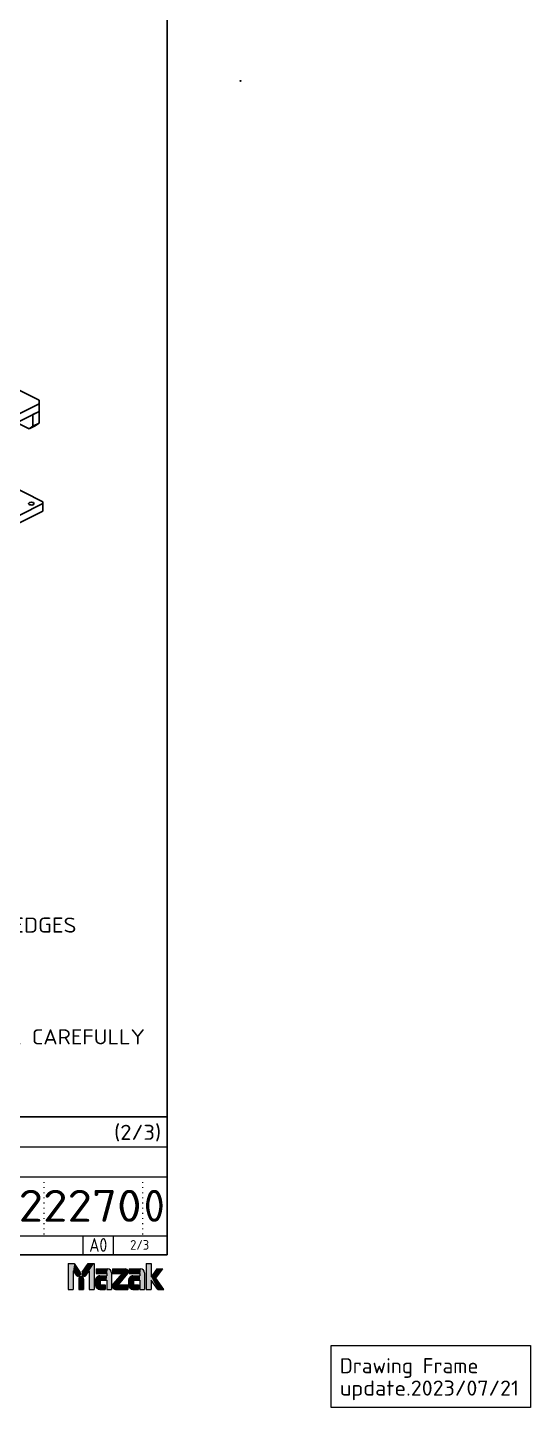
# Model space of a CAD drawing. Extents: x 0 to 1248, y -10 to 833.
# Drawn here: x 1131.6 to 1248.2, y -10.4 to 309.4 of the extents above; entities that cross this region are included whole.
import ezdxf
from ezdxf.enums import TextEntityAlignment as Align

# ---------------------------------------------------------------- set-up
doc = ezdxf.new("R2010")
doc.units = 0
doc.linetypes.add('DOT', pattern=[3.5, 0.5, -3])
doc.layers.get('0').update_dxf_attribs({"lineweight": 13})
doc.styles.get("Standard").update_dxf_attribs({"font": 'isocp.shx'})

msp = doc.modelspace()

# ---------------------------------------------------------------- linework, layer by layer
at = {"color": 7, "lineweight": 25}
for p, q in [((1164, 816), (1164, 25)), ((1134.2824, 223.0595), (1117.9305, 231.2355)), ((1134.2824, 222.1757), (1125.0016, 217.5353)), ((1134.2824, 222.1757), (1134.2824, 223.0595)), ((1134.2824, 222.1757), (1134.2824, 220.4436)), ((1134.2824, 220.4436), (1125.0016, 215.8032)), ((1129.0793, 217.8421), (1131.9843, 216.3896)), ((1132.8682, 219.7365), (1134.2824, 220.4436)), ((1132.8682, 217.0302), (1132.8682, 219.7365)), ((1132.8682, 217.0302), (1134.2824, 217.7373)), ((1134.2824, 217.7373), (1133.3985, 217.0967)), ((1134.2824, 217.7373), (1134.2824, 220.4436)), ((1131.9843, 216.3896), (1133.3985, 217.0967)), ((1132.8682, 217.0302), (1131.9843, 216.3896)), ((1126.3274, 203.9221), (1135.1663, 199.5027)), ((1135.1663, 199.0608), (1122.7919, 192.8736)), ((1135.1663, 199.5027), (1135.1663, 199.0608)), ((1135.1663, 199.0608), (1135.1663, 197.3287)), ((1135.1663, 197.3287), (1122.7919, 191.1415)), ((1005, 57), (1164, 57)), ((40, 25), (1164, 25))]:
    msp.add_line(p, q, dxfattribs=at)
at = {"color": 7, "lineweight": 13}
for p, q in [((1110, 50.0316), (1164, 50.0316)), ((1092, 43.0632), (1164, 43.0632)), ((1005, 29.4), (1164, 29.4)), ((1144.4576, 29.4), (1144.4576, 25)), ((1151.4404, 29.4), (1151.4404, 25))]:
    msp.add_line(p, q, dxfattribs=at)
at = {"color": 7, "linetype": 'DOT', "lineweight": 13, "ltscale": 0.34158}
for p, q in [((1135.3633, 43.0632), (1135.3633, 29.4)), ((1158.2724, 43.0632), (1158.2724, 29.4))]:
    msp.add_line(p, q, dxfattribs=at)
at = {"color": 20, "lineweight": 13}
for p, q in [((1141.0377, 23), (1142.4378, 23)), ((1141.0377, 23), (1141.0377, 17)), ((1142.4378, 23), (1143.8309, 20.9204)), ((1144.32, 20.9688), (1145.6775, 23)), ((1145.6775, 23), (1147.0778, 23)), ((1147.0778, 23), (1147.0778, 17)), ((1159.1244, 23), (1160.2705, 23)), ((1159.1244, 23), (1159.1244, 17)), ((1160.2705, 23), (1160.2705, 19.8989)), ((1142.1839, 21.3199), (1142.1838, 17)), ((1142.1839, 21.3199), (1142.8753, 20.2878)), ((1143.4847, 19.3933), (1143.4847, 17)), ((1144.6308, 19.3933), (1144.6308, 17)), ((1145.2305, 20.2738), (1145.9315, 21.3201)), ((1145.9315, 21.3201), (1145.9317, 17)), ((1147.5044, 21.7192), (1147.5044, 20.708)), ((1147.5044, 21.7192), (1150.201, 21.7192)), ((1147.5044, 20.708), (1149.965, 20.708)), ((1148.3808, 20.135), (1149.965, 20.135)), ((1149.965, 20.708), (1149.965, 20.135)), ((1151.0774, 20.8428), (1151.0774, 17)), ((1151.3445, 21.7192), (1154.3254, 21.7193)), ((1151.3445, 21.7192), (1151.3445, 20.708)), ((1151.3445, 20.708), (1153.6255, 20.708)), ((1151.4672, 18.2185), (1153.6255, 20.708)), ((1152.6871, 18.0112), (1154.8369, 20.6404)), ((1155.1844, 21.7192), (1155.1844, 20.708)), ((1155.1844, 21.7192), (1157.881, 21.7192)), ((1155.1844, 20.708), (1157.6451, 20.708)), ((1156.0608, 20.135), (1157.6451, 20.135)), ((1157.6451, 20.708), (1157.6451, 20.135)), ((1158.7574, 20.8428), (1158.7574, 17)), ((1161.6187, 21.7192), (1160.2705, 19.8989)), ((1161.3245, 19.6033), (1162.9918, 21.7192)), ((1163.2367, 17), (1161.3245, 19.6033)), ((1161.6187, 21.7192), (1162.9918, 21.7192)), ((1141.0377, 17), (1142.1838, 17)), ((1143.4847, 17), (1144.6308, 17)), ((1145.9317, 17), (1147.0778, 17)), ((1147.3695, 19.1238), (1147.3695, 18.0112)), ((1148.3808, 17), (1149.628, 17)), ((1148.4819, 19.1238), (1148.4819, 18.0112)), ((1148.4819, 19.1238), (1149.965, 19.1238)), ((1148.4819, 18.0112), (1149.628, 18.0112)), ((1149.628, 18.0112), (1149.628, 17)), ((1149.965, 19.1238), (1149.965, 17)), ((1149.965, 17), (1151.0774, 17)), ((1152.0055, 17.0002), (1154.85, 17)), ((1152.6871, 18.0112), (1154.85, 18.0112)), ((1154.85, 18.0112), (1154.85, 17)), ((1155.0496, 19.1238), (1155.0496, 18.0112)), ((1156.0608, 17), (1157.308, 17)), ((1156.1619, 19.1238), (1156.1619, 18.0112)), ((1156.1619, 19.1238), (1157.6451, 19.1238)), ((1156.1619, 18.0112), (1157.308, 18.0112)), ((1157.308, 18.0112), (1157.308, 17)), ((1157.6451, 19.1238), (1157.6451, 17)), ((1157.6451, 17), (1158.7574, 17)), ((1159.1244, 17), (1160.2705, 17)), ((1161.8209, 16.9999), (1160.2704, 19.1572)), ((1160.2704, 19.1572), (1160.2705, 17)), ((1161.8209, 16.9999), (1163.2367, 17))]:
    msp.add_line(p, q, dxfattribs=at)
at = {"color": 7, "lineweight": 13}
msp.add_lwpolyline([(1202, -10.3584), (1202, 4), (1248.2002, 4), (1248.2002, -10.3584)], close=True, dxfattribs=at)
msp.add_circle((1181, 297), 0.1, dxfattribs=at)
at = {"color": 20, "lineweight": 13}
for centre, radius, start, end in [((1143.3514, 20.6067), 0.573, 213.815388, 33.194798), ((1144.0577, 19.3933), 0.573, 0.000622, 180.000108), ((1144.7641, 20.6067), 0.573, 140.807818, 324.488928), ((1148.3808, 19.1238), 1.0112, 89.999862, 180), ((1150.201, 20.8428), 0.8764, 0.000469, 89.998683), ((1154.3254, 21.0586), 0.6607, 320.728247, 90.000538), ((1156.0608, 19.1238), 1.0112, 89.999862, 180), ((1157.881, 20.8428), 0.8764, 0.000014, 89.998683), ((1148.3808, 18.0112), 1.0112, 180, 270.000138), ((1152.0055, 17.7283), 0.7281, 137.676104, 269.996315), ((1156.0608, 18.0112), 1.0112, 180, 270.000175)]:
    msp.add_arc(centre, radius, start, end, dxfattribs=at)
at = {"color": 7, "lineweight": 25}
for start_param, end_param in [(6.28315622, 9.42474887), (3.14156357, 3.42699086), (3.42699086, 6.28315622)]:
    msp.add_ellipse((1132.5146, 199.0608), major_axis=(0.6438, 0), ratio=0.5, start_param=start_param, end_param=end_param, dxfattribs=at)
at = {"color": 20, "lineweight": 5}
for points in [[(1142.184, 21.3199), (1142.1837, 17), (1142.4377, 23), (1141.0377, 17)], [(1142.4377, 23), (1141.0377, 17), (1141.0377, 23)], [(1142.184, 21.3199), (1142.4377, 23), (1142.8752, 20.2878)], [(1143.8309, 20.9204), (1142.8752, 20.2878), (1142.4377, 23)], [(1145.6775, 23), (1144.5289, 20.0841), (1144.3199, 20.9688), (1144.3221, 20.242)], [(1145.6775, 23), (1145.0353, 20.1019), (1144.5289, 20.0841), (1144.7842, 20.034)], [(1145.6775, 23), (1145.2306, 20.2738), (1145.0353, 20.1019)], [(1147.0778, 23), (1145.9315, 21.3201), (1145.6775, 23), (1145.2306, 20.2738)], [(1147.0778, 17), (1145.9318, 17), (1147.0778, 23), (1145.9315, 21.3201)], [(1160.2704, 19.1572), (1160.2705, 17), (1160.2705, 23), (1159.1244, 17)], [(1160.2705, 23), (1159.1244, 17), (1159.1244, 23)], [(1160.2704, 19.1572), (1160.2705, 23), (1161.8209, 16.9999), (1160.2705, 19.8989)], [(1143.8309, 20.9204), (1143.3021, 20.0358), (1142.8752, 20.2878), (1143.0601, 20.1132)], [(1143.8309, 20.9204), (1143.7657, 20.2109), (1143.3021, 20.0358), (1143.5538, 20.0706)], [(1144.6307, 17), (1143.5414, 19.6419), (1143.4847, 17), (1143.4847, 19.3933)], [(1144.6307, 17), (1143.9302, 19.952), (1143.5414, 19.6419), (1143.7004, 19.8413)], [(1143.8309, 20.9204), (1143.9194, 20.6822), (1143.7657, 20.2109), (1143.8962, 20.4291)], [(1144.6307, 17), (1144.415, 19.8413), (1143.9302, 19.952), (1144.1852, 19.952)], [(1144.2064, 20.475), (1144.2057, 20.7351), (1144.3221, 20.242), (1144.3199, 20.9688)], [(1144.6307, 17), (1144.6307, 19.3933), (1144.415, 19.8413), (1144.574, 19.6419)], [(1147.3695, 18.0112), (1147.4191, 19.4363), (1147.4191, 17.6987), (1147.5626, 19.7182)], [(1147.4191, 19.4363), (1147.3695, 18.0112), (1147.3695, 19.1238)], [(1147.4191, 17.6987), (1147.5626, 19.7182), (1147.5626, 17.4168), (1147.7864, 19.9419)], [(1150.201, 21.7192), (1149.965, 20.135), (1147.5044, 20.708), (1149.965, 20.708)], [(1150.201, 21.7192), (1147.5044, 20.708), (1147.5044, 21.7192)], [(1147.5626, 17.4168), (1147.7864, 19.9419), (1147.7864, 17.1931), (1148.0682, 20.0855)], [(1147.7864, 17.1931), (1148.0682, 20.0855), (1148.0682, 17.0495), (1148.3807, 20.135)], [(1148.0682, 17.0495), (1148.3807, 20.135), (1148.3807, 17)], [(1148.4818, 18.0112), (1148.3807, 17), (1148.4818, 19.1238), (1148.3807, 20.135)], [(1148.4818, 19.1238), (1148.3807, 20.135), (1149.965, 20.135)], [(1150.201, 21.7192), (1149.965, 19.1238), (1149.965, 20.135), (1148.4818, 19.1238)], [(1151.0774, 17), (1149.965, 17), (1150.201, 21.7192), (1149.965, 19.1238)], [(1151.0774, 17), (1150.201, 21.7192), (1150.7162, 21.5518), (1150.4718, 21.6763)], [(1151.0774, 17), (1150.7162, 21.5518), (1151.0345, 21.1136), (1150.91, 21.3579)], [(1151.0774, 17), (1151.0345, 21.1136), (1151.0774, 20.8428)], [(1151.3396, 17.434), (1151.4673, 18.2185), (1151.4988, 17.2055), (1153.6255, 20.708)], [(1154.3254, 21.7193), (1153.6255, 20.708), (1151.3445, 21.7192), (1151.3445, 20.708)], [(1153.6255, 20.708), (1151.7322, 17.0535), (1151.4988, 17.2055)], [(1152.6871, 18.0112), (1152.0055, 17.0002), (1153.6255, 20.708), (1151.7322, 17.0535)], [(1152.6871, 18.0112), (1153.6255, 20.708), (1154.8369, 20.6404)], [(1154.3254, 21.7193), (1154.568, 21.6731), (1153.6255, 20.708), (1154.8369, 20.6404)], [(1154.568, 21.6731), (1154.7767, 21.5411), (1154.8369, 20.6404), (1154.9224, 21.3416)], [(1154.8369, 20.6404), (1154.9224, 21.3416), (1154.9547, 20.8574), (1154.9846, 21.1026)], [(1155.0496, 18.0112), (1155.0991, 19.4363), (1155.0991, 17.6987), (1155.2427, 19.7182)], [(1155.0991, 19.4363), (1155.0496, 18.0112), (1155.0496, 19.1238)], [(1155.0991, 17.6987), (1155.2427, 19.7182), (1155.2427, 17.4168), (1155.4664, 19.9419)], [(1157.8811, 21.7192), (1157.645, 20.135), (1155.1844, 20.708), (1157.645, 20.708)], [(1157.8811, 21.7192), (1155.1844, 20.708), (1155.1844, 21.7192)], [(1155.2427, 17.4168), (1155.4664, 19.9419), (1155.4664, 17.1931), (1155.7483, 20.0855)], [(1155.4664, 17.1931), (1155.7483, 20.0855), (1155.7483, 17.0495), (1156.0608, 20.135)], [(1155.7483, 17.0495), (1156.0608, 20.135), (1156.0608, 17)], [(1156.1619, 18.0112), (1156.0608, 17), (1156.1619, 19.1238), (1156.0608, 20.135)], [(1156.1619, 19.1238), (1156.0608, 20.135), (1157.645, 20.135)], [(1157.8811, 21.7192), (1157.645, 19.1238), (1157.645, 20.135), (1156.1619, 19.1238)], [(1158.7574, 17), (1157.645, 17), (1157.8811, 21.7192), (1157.645, 19.1238)], [(1158.7574, 17), (1157.8811, 21.7192), (1158.3961, 21.5518), (1158.1519, 21.6763)], [(1158.7574, 17), (1158.3961, 21.5518), (1158.7145, 21.1136), (1158.5901, 21.3579)], [(1158.7574, 17), (1158.7145, 21.1136), (1158.7574, 20.8428)], [(1161.3245, 19.6033), (1160.2705, 19.8989), (1162.9918, 21.7192), (1161.6187, 21.7192)], [(1161.3245, 19.6033), (1163.2367, 17), (1160.2705, 19.8989), (1161.8209, 16.9999)], [(1149.6279, 18.0112), (1149.6279, 17), (1148.4818, 18.0112), (1148.3807, 17)], [(1151.2778, 17.7056), (1151.3225, 17.9805), (1151.3396, 17.434), (1151.4673, 18.2185)], [(1154.85, 18.0112), (1154.85, 17), (1152.6871, 18.0112), (1152.0055, 17.0002)], [(1157.308, 18.0112), (1157.308, 17), (1156.1619, 18.0112), (1156.0608, 17)]]:
    msp.add_solid(points, dxfattribs=at)

# ---------------------------------------------------------------- texts
at = {"color": 7, "lineweight": 13}
for s, height, width, p, p2 in [('  REMOVED BURRS FROM THE CONTOUR EDGES', 3.5, 0.867741, (1030, 99.6532), (1142.9509, 99.6532)), ('  WELD TO RIGHT-ANGLED AND PARALLEL CAREFULLY', 3.5, 0.881408, (1030, 73.7572), (1158.8324, 73.7572)), ('(2/3)', 3.5, 0.762196, (1151.6722, 51.6324), (1162.597, 51.6324)), ('0974122270', 7.4, 0.814854, (1101.5, 32.6513), (1158.0664, 32.6513)), ('0', 7.4, 0.810857, (1158.5713, 32.6513), (1163.4287, 32.6513)), ('A0', 3.175, 0.787694, (1145.9263, 25.6965), (1150.0945, 25.6965)), ('2/3', 2.24, 0.700922, (1155.4062, 26.1728), (1159.8174, 26.1728)), ('Drawing Frame', 3.5, 0.81386, (1204, -2.4509), (1236.1475, -2.4509)), ('update.2023/07/21', 3.5, 0.801703, (1204, -7.6301), (1245.5549, -7.6301))]:
    msp.add_text(s, height=height, dxfattribs=dict(at, width=width)).set_placement(p, p2, align=Align.FIT)

doc.saveas('drawing.dxf')
